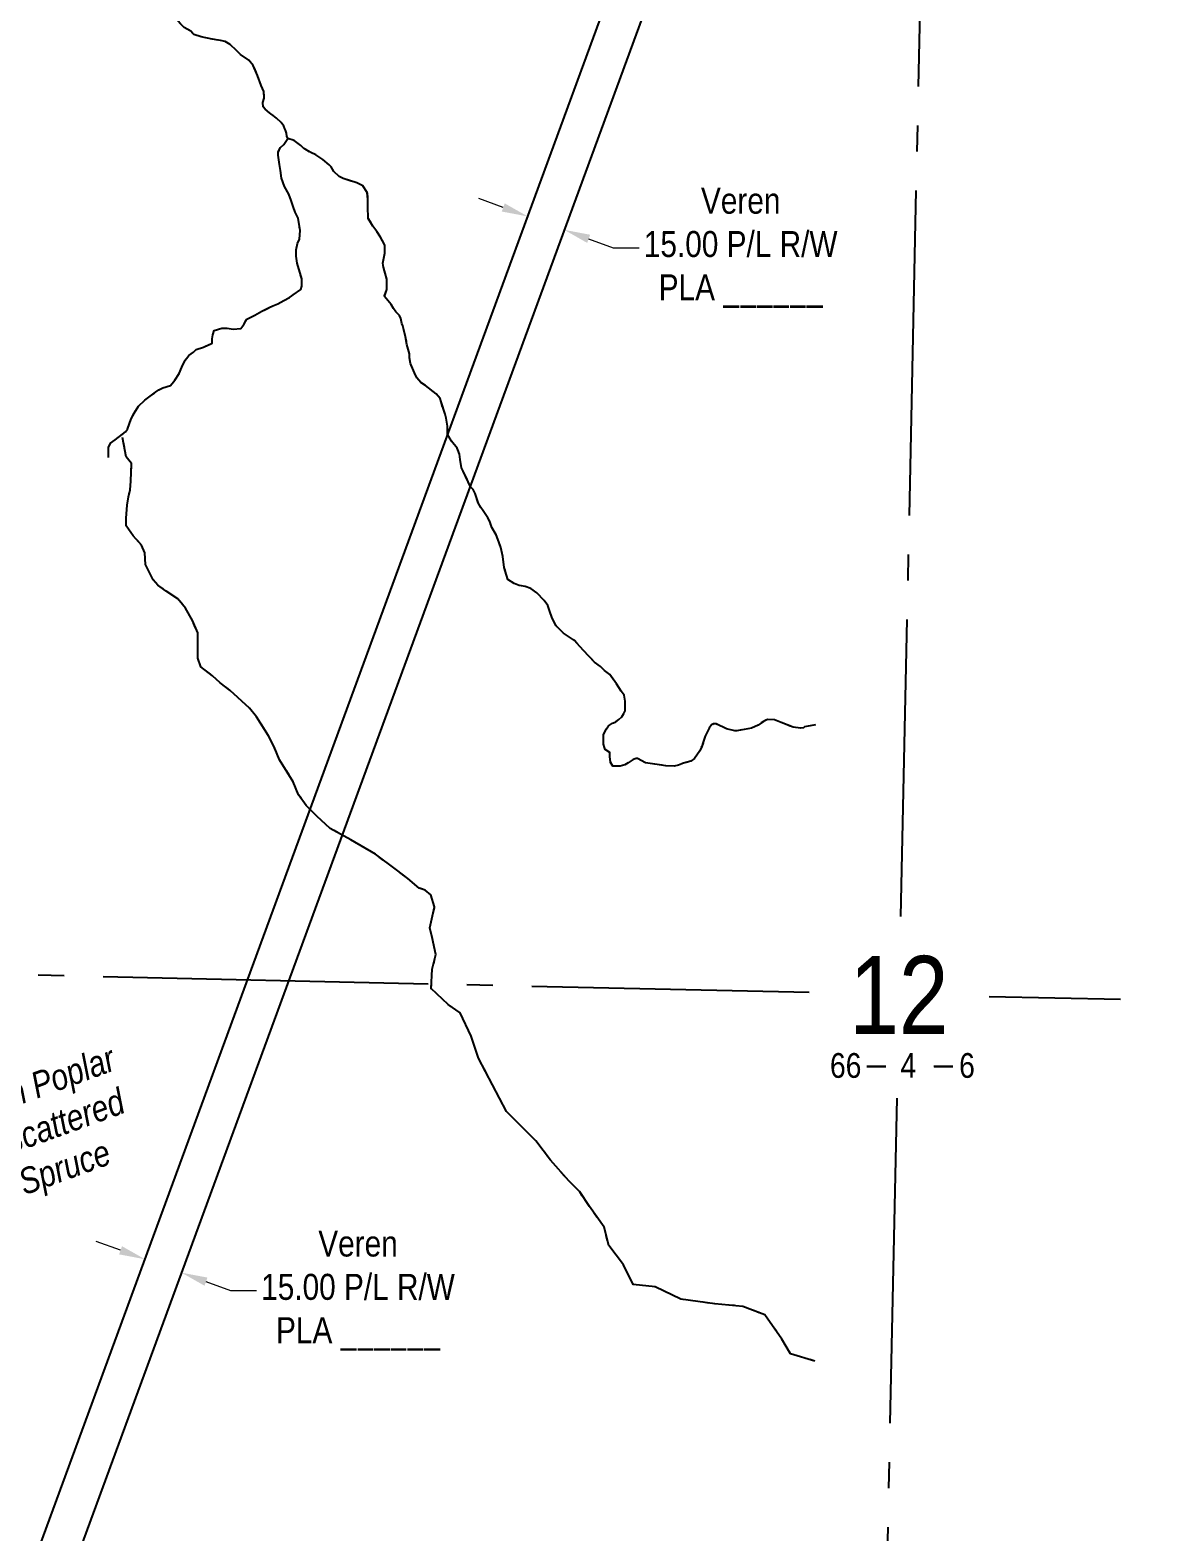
# Model space of a CAD drawing. Extents: x 403584 to 407532, y 6061258 to 6064935.
# Drawn here: x 405189 to 405623, y 6061955 to 6062533 of the extents above; entities that cross this region are included whole.
import ezdxf
from ezdxf.enums import TextEntityAlignment as Align

# ---------------------------------------------------------------- set-up
doc = ezdxf.new("R2010")
doc.units = 0
doc.header["$LTSCALE"] = 5
doc.header["$PDSIZE"] = 0.5
doc.linetypes.add('foc-QUARTERLINE', pattern=[33, 25, -3, 2, -3])
doc.linetypes.add('foc-WHEELTRACKS', pattern=[2, 0.4, -1.6])
doc.layers.get('Defpoints').update_dxf_attribs({"color": 9})
for name, color, linetype in [('10', 1, 'Continuous'), ('9', 3, 'Continuous'), ('C-RW', 13, 'Continuous'), ('L-QSEC', 8, 'foc-QUARTERLINE'), ('L-SECLBL', 7, 'Continuous'), ('T-BUSH-T', 110, 'Continuous'), ('T-CREEK', 160, 'Continuous'), ('T-WATER-P3', 160, 'foc-WHEELTRACKS')]:
    doc.layers.add(name, color=color, linetype=linetype)
doc.layers.add('C-RW-T', color=13, linetype='Continuous', lineweight=9)
doc.styles.add('80CG', font='ARIALN.TTF', dxfattribs={"height": 10})
doc.styles.add('80L', font='ARIALN.TTF', dxfattribs={"height": 10})
doc.styles.add('80LS', font='ARIALNI.TTF', dxfattribs={"height": 10})
doc.styles.add('foc-LtypeFont', font='ARIALN.TTF', dxfattribs={"height": 7.35})
doc.styles.add('SIMPLEX', font='ARIALN.TTF')
doc.linetypes.add('foc-TOPO-flowdirection-NOLINE', pattern='A,0,[">",foc-LtypeFont,S=0.3,R=0,X=0,Y=-0.945],-20,[">",foc-LtypeFont,S=0.3,R=0,X=0,Y=-0.945],0', length=20)
doc.dimstyles.new('Compass 5 000', dxfattribs={"dimscale": 5, "dimtxt": 9, "dimasz": 2, "dimexe": 0.2, "dimexo": 0.0625, "dimgap": 0.5, "dimtad": 0, "dimtih": 1, "dimtoh": 1, "dimzin": 0, "dimdsep": 46, "dimtxsty": '80CG', "dimcen": 0.1, "dimse1": 1, "dimse2": 1, "dimclrd": 256, "dimclrt": 256, "dimaunit": 1, "dimadec": 4, "dimazin": 0, "dimtfac": 0.06, "dimtofl": 0, "dimtmove": 0, "dimatfit": 1, "dimfxl": 0.2, "dimtolj": 1, "dimtzin": 0, "dimlwd": -1, "dimarcsym": 0})

# ---------------------------------------------------------------- blocks, each defined once
blk = doc.blocks.new('L-SECLBL')
at = {"layer": '9', "color": 7}
for p, q in [((-5.08, -27.83), (-12.29, -27.83)), ((20.7, -27.83), (13.5, -27.83))]:
    blk.add_line(p, q, dxfattribs=at)
at = {"layer": '10', "color": 2, "style": 'SIMPLEX'}
blk.add_attdef('SEC', text='', height=30, dxfattribs=at).set_placement((0, 0), align=Align.MIDDLE)
at = {"layer": '10', "color": 5, "style": '80L'}
blk.add_attdef('TWP', text='', height=9.5, dxfattribs=at).set_placement((-14.43, -27.37), align=Align.MIDDLE_RIGHT)
blk.add_attdef('RGE', text='', height=9.5, dxfattribs=at).set_placement((3.62, -27.37), align=Align.MIDDLE_CENTER)
blk.add_attdef('MER', text='', height=9.5, dxfattribs=at).set_placement((23.17, -27.37), align=Align.MIDDLE_LEFT)
blk = doc.blocks.new('*D367')
at = {"layer": 'C-RW-T', "transparency": 16777216}
for p, q in [((405224.32, 6062063.36), (405214.93, 6062066.81)), ((405257.17, 6062051.31), (405266.56, 6062047.86)), ((405266.56, 6062047.86), (405276.56, 6062047.86))]:
    blk.add_line(p, q, dxfattribs=at)
for points in [[(405224.89, 6062064.93), (405223.75, 6062061.8), (405233.71, 6062059.92)], [(405257.75, 6062052.87), (405256.6, 6062049.74), (405247.78, 6062054.75)]]:
    blk.add_solid(points, dxfattribs=at)
at = {"layer": 'Defpoints', "color": 0, "transparency": 16777216}
for p in [(405233.41, 6062059.09), (405247.48, 6062053.93), (405247.78, 6062054.75)]:
    blk.add_point(p, dxfattribs=at)
at = {"layer": 'C-RW-T', "transparency": 16777216, "insert": (405315.65, 6062047.86), "char_height": 10, "attachment_point": 5, "style": '80CG'}
blk.add_mtext('\\A1;Veren\\P15.00 P/L R/W\\PPLA ______', dxfattribs=at)
blk = doc.blocks.new('*D368')
at = {"layer": 'C-RW-T', "transparency": 16777216}
for p, q in [((405371.51, 6062464.54), (405362.12, 6062467.99)), ((405404.36, 6062452.49), (405413.75, 6062449.04)), ((405413.75, 6062449.04), (405423.75, 6062449.04))]:
    blk.add_line(p, q, dxfattribs=at)
for points in [[(405372.09, 6062466.11), (405370.94, 6062462.98), (405380.9, 6062461.1)], [(405404.94, 6062454.05), (405403.79, 6062450.92), (405394.98, 6062455.93)]]:
    blk.add_solid(points, dxfattribs=at)
at = {"layer": 'Defpoints', "color": 0, "transparency": 16777216}
for p in [(405394.98, 6062455.93), (405319.91, 6062294.85), (405333.98, 6062289.69)]:
    blk.add_point(p, dxfattribs=at)
at = {"layer": 'C-RW-T', "transparency": 16777216, "insert": (405462.84, 6062449.04), "char_height": 10, "attachment_point": 5, "style": '80CG'}
blk.add_mtext('\\A1;Veren\\P15.00 P/L R/W\\PPLA ______', dxfattribs=at)

msp = doc.modelspace()

# ---------------------------------------------------------------- linework, layer by layer
at = {"layer": 'C-RW'}
msp.add_lwpolyline([(405622.576, 6062737.082), (405478.788, 6062684.367), (405204.08, 6061935.631), (405157.473, 6061882.84), (404948.813, 6061844.283), (404946.089, 6061859.027), (405149.658, 6061896.643), (405190.974, 6061943.442), (405467.104, 6062696.053), (405622.955, 6062753.191)], dxfattribs=at)
at = {"layer": 'L-QSEC'}
for p, q in [((405540.81, 6062965.938), (405524.327, 6062191.802)), ((404722.726, 6062179.837), (405489.198, 6062162.604)), ((405558.432, 6062161.048), (405608.985, 6062159.911)), ((405522.865, 6062121.846), (405506.903, 6061357.675))]:
    msp.add_line(p, q, dxfattribs=at)
at = {"layer": 'T-CREEK', "linetype": 'foc-TOPO-flowdirection-NOLINE', "flags": 128}
for points in [[(405491.554, 6062265.52), (405487.376, 6062264.761), (405486.996, 6062264.381), (405485.857, 6062264.192), (405483.008, 6062264.571), (405478.45, 6062266.469), (405475.792, 6062267.418), (405473.133, 6062267.608), (405471.614, 6062266.849), (405469.525, 6062265.33), (405467.056, 6062264.192), (405461.359, 6062263.243), (405460.599, 6062263.243), (405457.371, 6062264.002), (405453.383, 6062265.9), (405452.433, 6062265.9), (405451.673, 6062265.52), (405450.724, 6062264.192), (405449.205, 6062261.155), (405448.445, 6062258.877), (405447.875, 6062257.169), (405447.116, 6062255.46), (405445.027, 6062252.613), (405443.697, 6062251.474), (405440.849, 6062250.715), (405438.95, 6062249.956), (405437.24, 6062249.576), (405434.012, 6062249.766), (405429.834, 6062250.336), (405426.226, 6062250.905), (405423.187, 6062252.613), (405422.618, 6062252.613), (405421.478, 6062252.234), (405419.579, 6062250.905), (405418.25, 6062250.146), (405416.54, 6062249.576), (405413.692, 6062249.576), (405412.742, 6062251.095), (405412.552, 6062253.373), (405412.552, 6062254.891), (405410.653, 6062256.03), (405410.463, 6062256.789), (405410.084, 6062258.118), (405410.084, 6062259.636), (405410.084, 6062260.585), (405410.084, 6062261.724), (405410.653, 6062263.053), (405411.223, 6062264.002), (405411.983, 6062265.141), (405413.502, 6062266.09), (405414.831, 6062266.659), (405415.971, 6062267.608), (405417.11, 6062268.557), (405417.87, 6062269.886), (405418.44, 6062270.835), (405418.44, 6062271.404), (405418.44, 6062274.631), (405418.06, 6062276.909), (405416.92, 6062278.427), (405415.021, 6062281.274), (405412.552, 6062284.881), (405410.463, 6062286.399), (405408.944, 6062287.918), (405406.665, 6062289.626), (405402.342, 6062294.075), (405399.837, 6062296.965), (405398.873, 6062297.928), (405394.633, 6062300.818), (405391.742, 6062303.707), (405390.2, 6062306.982), (405389.429, 6062309.101), (405388.658, 6062311.413), (405387.309, 6062313.339), (405384.418, 6062316.229), (405382.105, 6062317.962), (405379.985, 6062318.733), (405377.672, 6062319.118), (405375.745, 6062319.889), (405373.239, 6062321.43), (405371.89, 6062326.053), (405371.312, 6062330.291), (405370.541, 6062333.758), (405369.77, 6062335.877), (405368.806, 6062338.574), (405367.071, 6062341.464), (405366.3, 6062343.776), (405365.53, 6062345.124), (405364.759, 6062346.28), (405363.795, 6062347.821), (405362.831, 6062349.169), (405361.868, 6062350.903), (405360.711, 6062354.563), (405359.94, 6062356.104), (405358.977, 6062357.067), (405356.085, 6062363.039), (405355.507, 6062364.388), (405354.9, 6062367.554), (405354.708, 6062369.673), (405353.744, 6062371.984), (405351.624, 6062374.681), (405350.082, 6062377.378), (405350.082, 6062380.46), (405349.504, 6062383.542), (405349.118, 6062385.084), (405347.576, 6062389.707), (405347.191, 6062391.055), (405345.649, 6062392.789), (405341.602, 6062396.064), (405339.867, 6062397.22), (405338.325, 6062398.953), (405337.361, 6062400.88), (405335.819, 6062404.54), (405335.434, 6062406.659), (405335.434, 6062408.2), (405334.47, 6062411.86), (405333.892, 6062414.75), (405333.121, 6062418.024), (405332.928, 6062418.988), (405332.543, 6062419.951), (405332.157, 6062421.877), (405331.579, 6062423.033), (405330.23, 6062424.381), (405329.259, 6062425.671), (405328.46, 6062427.267), (405327.128, 6062428.81), (405325.797, 6062430.353), (405326.744, 6062432.929), (405326.744, 6062434.855), (405326.744, 6062436.974), (405325.395, 6062441.597), (405325.202, 6062443.138), (405325.973, 6062446.991), (405325.973, 6062450.073), (405324.239, 6062453.155), (405322.89, 6062455.274), (405321.348, 6062457.393), (405320.962, 6062457.971), (405319.613, 6062460.283), (405319.42, 6062464.906), (405319.42, 6062467.603), (405319.228, 6062470.3), (405317.493, 6062472.804), (405315.18, 6062473.96), (405309.976, 6062475.694), (405308.434, 6062476.464), (405306.314, 6062478.391), (405305.35, 6062480.125), (405304.58, 6062480.895), (405302.074, 6062483.014), (405299.376, 6062484.748), (405297.448, 6062485.711), (405294.75, 6062487.252), (405293.594, 6062488.408), (405291.089, 6062490.244), (405288.675, 6062491.017), (405288.282, 6062491.913), (405288.282, 6062492.122), (405288.102, 6062493.08), (405287.802, 6062494.218), (405287.533, 6062494.847), (405287.173, 6062495.775), (405286.095, 6062497.242), (405284.327, 6062498.919), (405283.009, 6062499.937), (405281.601, 6062500.925), (405279.978, 6062502.323), (405279.116, 6062503.308), (405278.993, 6062504.908), (405279.609, 6062506.631), (405279.486, 6062509.216), (405278.377, 6062511.432), (405277.022, 6062515.371), (405275.298, 6062519.187), (405273.697, 6062521.157), (405270.495, 6062523.373), (405268.894, 6062524.973), (405266.43, 6062527.189), (405264.583, 6062528.42), (405262.736, 6062528.789), (405259.533, 6062529.281), (405255.346, 6062530.143), (405252.513, 6062531.128), (405251.282, 6062532.359), (405248.818, 6062533.836), (405247.34, 6062535.19), (405244.727, 6062538.301), (405244.111, 6062538.917), (405243.495, 6062540.887), (405242.386, 6062542.487), (405237.706, 6062544.579), (405235.12, 6062545.934), (405234.135, 6062547.903), (405232.78, 6062549.38), (405231.548, 6062550.488)], [(405219.69, 6062368.3), (405219.69, 6062372.213), (405220.435, 6062373.89), (405222.3, 6062375.194), (405226.215, 6062378.175), (405226.96, 6062379.293), (405228.452, 6062383.206), (405229.57, 6062385.442), (405231.248, 6062388.051), (405233.672, 6062390.473), (405237.773, 6062393.455), (405239.078, 6062394.386), (405240.57, 6062395.132), (405243.553, 6062396.063), (405245.231, 6062398.113), (405246.908, 6062400.722), (405247.841, 6062403.144), (405249.146, 6062405.753), (405250.637, 6062407.616), (405252.315, 6062408.92), (405253.433, 6062409.852), (405256.23, 6062410.784), (405259.591, 6062412.389), (405259.591, 6062414.032), (405259.826, 6062415.557), (405260.296, 6062417.199), (405263.23, 6062418.138), (405265.343, 6062418.138), (405267.691, 6062417.786), (405270.625, 6062418.021), (405271.682, 6062419.546), (405272.856, 6062421.54), (405276.025, 6062423.065), (405278.607, 6062424.591), (405281.424, 6062425.998), (405282.95, 6062426.702), (405284.829, 6062427.406), (405287.059, 6062428.697), (405289.289, 6062429.87), (405290.698, 6062430.926), (405293.632, 6062433.038), (405294.102, 6062434.211), (405293.984, 6062437.144), (405292.244, 6062443.149), (405291.868, 6062445.777), (405291.868, 6062448.218), (405292.432, 6062450.658), (405293.183, 6062452.347), (405293.371, 6062455.726), (405292.62, 6062460.419), (405291.493, 6062462.672), (405290.741, 6062464.924), (405289.99, 6062467.177), (405289.051, 6062469.617), (405287.361, 6062472.621), (405286.234, 6062475.812), (405285.858, 6062478.815), (405285.483, 6062481.068), (405284.919, 6062484.634), (405284.919, 6062485.948), (405285.858, 6062487.638), (405287.173, 6062488.764), (405288.675, 6062491.017)], [(405491.335, 6062020.73), (405481.965, 6062023.54), (405478.685, 6062029.159), (405472.126, 6062038.525), (405463.693, 6062041.802), (405452.917, 6062042.739), (405439.798, 6062044.612), (405429.959, 6062049.295), (405421.526, 6062050.231), (405417.778, 6062057.724), (405412.156, 6062065.216), (405410.282, 6062072.24), (405404.659, 6062080.201), (405400.911, 6062085.82), (405396.695, 6062090.035), (405389.667, 6062097.995), (405384.045, 6062105.488), (405372.8, 6062116.726), (405362.024, 6062137.33), (405359.213, 6062145.759), (405354.996, 6062154.657), (405350.311, 6062157.935), (405343.752, 6062164.022), (405344.221, 6062171.515), (405345.626, 6062177.134), (405344.221, 6062183.69), (405343.284, 6062187.436), (405345.1, 6062195.506), (405343.712, 6062200.13), (405341.515, 6062201.864), (405339.202, 6062202.673), (405334.807, 6062206.372), (405330.412, 6062209.725), (405322.315, 6062215.736), (405312.831, 6062221.285), (405304.966, 6062225.678), (405299.762, 6062230.417), (405295.714, 6062234.463), (405292.822, 6062238.625), (405290.74, 6062243.596), (405285.425, 6062252.074), (405283.352, 6062257.105), (405281.279, 6062261.248), (405276.542, 6062268.646), (405273.877, 6062271.902), (405266.475, 6062278.708), (405262.626, 6062281.668), (405259.665, 6062284.331), (405255.224, 6062287.882), (405254.039, 6062291.137), (405254.039, 6062297.648), (405254.039, 6062300.903), (405251.967, 6062305.638), (405249.302, 6062310.373), (405246.341, 6062313.925), (405241.9, 6062316.884), (405238.643, 6062319.251), (405236.866, 6062321.323), (405233.905, 6062327.242), (405233.609, 6062331.681), (405232.425, 6062334.64), (405229.168, 6062338.191), (405226.503, 6062342.038), (405226.503, 6062344.998), (405226.799, 6062350.029), (405227.391, 6062353.284), (405227.983, 6062355.947), (405228.279, 6062359.203), (405228.575, 6062366.009), (405226.503, 6062368.673), (405225.022, 6062376.071)]]:
    msp.add_lwpolyline(points, dxfattribs=at)
at = {"layer": 'T-WATER-P3', "flags": 128}
for points in [[(405491.554, 6062265.52), (405487.376, 6062264.761), (405486.996, 6062264.381), (405485.857, 6062264.192), (405483.008, 6062264.571), (405478.45, 6062266.469), (405475.792, 6062267.418), (405473.133, 6062267.608), (405471.614, 6062266.849), (405469.525, 6062265.33), (405467.056, 6062264.192), (405461.359, 6062263.243), (405460.599, 6062263.243), (405457.371, 6062264.002), (405453.383, 6062265.9), (405452.433, 6062265.9), (405451.673, 6062265.52), (405450.724, 6062264.192), (405449.205, 6062261.155), (405448.445, 6062258.877), (405447.875, 6062257.169), (405447.116, 6062255.46), (405445.027, 6062252.613), (405443.697, 6062251.474), (405440.849, 6062250.715), (405438.95, 6062249.956), (405437.24, 6062249.576), (405434.012, 6062249.766), (405429.834, 6062250.336), (405426.226, 6062250.905), (405423.187, 6062252.613), (405422.618, 6062252.613), (405421.478, 6062252.234), (405419.579, 6062250.905), (405418.25, 6062250.146), (405416.54, 6062249.576), (405413.692, 6062249.576), (405412.742, 6062251.095), (405412.552, 6062253.373), (405412.552, 6062254.891), (405410.653, 6062256.03), (405410.463, 6062256.789), (405410.084, 6062258.118), (405410.084, 6062259.636), (405410.084, 6062260.585), (405410.084, 6062261.724), (405410.653, 6062263.053), (405411.223, 6062264.002), (405411.983, 6062265.141), (405413.502, 6062266.09), (405414.831, 6062266.659), (405415.971, 6062267.608), (405417.11, 6062268.557), (405417.87, 6062269.886), (405418.44, 6062270.835), (405418.44, 6062271.404), (405418.44, 6062274.631), (405418.06, 6062276.909), (405416.92, 6062278.427), (405415.021, 6062281.274), (405412.552, 6062284.881), (405410.463, 6062286.399), (405408.944, 6062287.918), (405406.665, 6062289.626), (405402.342, 6062294.075), (405399.837, 6062296.965), (405398.873, 6062297.928), (405394.633, 6062300.818), (405391.742, 6062303.707), (405390.2, 6062306.982), (405389.429, 6062309.101), (405388.658, 6062311.413), (405387.309, 6062313.339), (405384.418, 6062316.229), (405382.105, 6062317.962), (405379.985, 6062318.733), (405377.672, 6062319.118), (405375.745, 6062319.889), (405373.239, 6062321.43), (405371.89, 6062326.053), (405371.312, 6062330.291), (405370.541, 6062333.758), (405369.77, 6062335.877), (405368.806, 6062338.574), (405367.071, 6062341.464), (405366.3, 6062343.776), (405365.53, 6062345.124), (405364.759, 6062346.28), (405363.795, 6062347.821), (405362.831, 6062349.169), (405361.868, 6062350.903), (405360.711, 6062354.563), (405359.94, 6062356.104), (405358.977, 6062357.067), (405356.085, 6062363.039), (405355.507, 6062364.388), (405354.9, 6062367.554), (405354.708, 6062369.673), (405353.744, 6062371.984), (405351.624, 6062374.681), (405350.082, 6062377.378), (405350.082, 6062380.46), (405349.504, 6062383.542), (405349.118, 6062385.084), (405347.576, 6062389.707), (405347.191, 6062391.055), (405345.649, 6062392.789), (405341.602, 6062396.064), (405339.867, 6062397.22), (405338.325, 6062398.953), (405337.361, 6062400.88), (405335.819, 6062404.54), (405335.434, 6062406.659), (405335.434, 6062408.2), (405334.47, 6062411.86), (405333.892, 6062414.75), (405333.121, 6062418.024), (405332.928, 6062418.988), (405332.543, 6062419.951), (405332.157, 6062421.877), (405331.579, 6062423.033), (405330.23, 6062424.381), (405329.259, 6062425.671), (405328.46, 6062427.267), (405327.128, 6062428.81), (405325.797, 6062430.353), (405326.744, 6062432.929), (405326.744, 6062434.855), (405326.744, 6062436.974), (405325.395, 6062441.597), (405325.202, 6062443.138), (405325.973, 6062446.991), (405325.973, 6062450.073), (405324.239, 6062453.155), (405322.89, 6062455.274), (405321.348, 6062457.393), (405320.962, 6062457.971), (405319.613, 6062460.283), (405319.42, 6062464.906), (405319.42, 6062467.603), (405319.228, 6062470.3), (405317.493, 6062472.804), (405315.18, 6062473.96), (405309.976, 6062475.694), (405308.434, 6062476.464), (405306.314, 6062478.391), (405305.35, 6062480.125), (405304.58, 6062480.895), (405302.074, 6062483.014), (405299.376, 6062484.748), (405297.448, 6062485.711), (405294.75, 6062487.252), (405293.594, 6062488.408), (405291.089, 6062490.244), (405288.675, 6062491.017), (405288.282, 6062491.913), (405288.282, 6062492.122), (405288.102, 6062493.08), (405287.802, 6062494.218), (405287.533, 6062494.847), (405287.173, 6062495.775), (405286.095, 6062497.242), (405284.327, 6062498.919), (405283.009, 6062499.937), (405281.601, 6062500.925), (405279.978, 6062502.323), (405279.116, 6062503.308), (405278.993, 6062504.908), (405279.609, 6062506.631), (405279.486, 6062509.216), (405278.377, 6062511.432), (405277.022, 6062515.371), (405275.298, 6062519.187), (405273.697, 6062521.157), (405270.495, 6062523.373), (405268.894, 6062524.973), (405266.43, 6062527.189), (405264.583, 6062528.42), (405262.736, 6062528.789), (405259.533, 6062529.281), (405255.346, 6062530.143), (405252.513, 6062531.128), (405251.282, 6062532.359), (405248.818, 6062533.836), (405247.34, 6062535.19), (405244.727, 6062538.301), (405244.111, 6062538.917), (405243.495, 6062540.887), (405242.386, 6062542.487), (405237.706, 6062544.579), (405235.12, 6062545.934), (405234.135, 6062547.903), (405232.78, 6062549.38), (405231.548, 6062550.488)], [(405219.69, 6062368.3), (405219.69, 6062372.213), (405220.435, 6062373.89), (405222.3, 6062375.194), (405226.215, 6062378.175), (405226.96, 6062379.293), (405228.452, 6062383.206), (405229.57, 6062385.442), (405231.248, 6062388.051), (405233.672, 6062390.473), (405237.773, 6062393.455), (405239.078, 6062394.386), (405240.57, 6062395.132), (405243.553, 6062396.063), (405245.231, 6062398.113), (405246.908, 6062400.722), (405247.841, 6062403.144), (405249.146, 6062405.753), (405250.637, 6062407.616), (405252.315, 6062408.92), (405253.433, 6062409.852), (405256.23, 6062410.784), (405259.591, 6062412.389), (405259.591, 6062414.032), (405259.826, 6062415.557), (405260.296, 6062417.199), (405263.23, 6062418.138), (405265.343, 6062418.138), (405267.691, 6062417.786), (405270.625, 6062418.021), (405271.682, 6062419.546), (405272.856, 6062421.54), (405276.025, 6062423.065), (405278.607, 6062424.591), (405281.424, 6062425.998), (405282.95, 6062426.702), (405284.829, 6062427.406), (405287.059, 6062428.697), (405289.289, 6062429.87), (405290.698, 6062430.926), (405293.632, 6062433.038), (405294.102, 6062434.211), (405293.984, 6062437.144), (405292.244, 6062443.149), (405291.868, 6062445.777), (405291.868, 6062448.218), (405292.432, 6062450.658), (405293.183, 6062452.347), (405293.371, 6062455.726), (405292.62, 6062460.419), (405291.493, 6062462.672), (405290.741, 6062464.924), (405289.99, 6062467.177), (405289.051, 6062469.617), (405287.361, 6062472.621), (405286.234, 6062475.812), (405285.858, 6062478.815), (405285.483, 6062481.068), (405284.919, 6062484.634), (405284.919, 6062485.948), (405285.858, 6062487.638), (405287.173, 6062488.764), (405288.675, 6062491.017)], [(405491.335, 6062020.73), (405481.965, 6062023.54), (405478.685, 6062029.159), (405472.126, 6062038.525), (405463.693, 6062041.802), (405452.917, 6062042.739), (405439.798, 6062044.612), (405429.959, 6062049.295), (405421.526, 6062050.231), (405417.778, 6062057.724), (405412.156, 6062065.216), (405410.282, 6062072.24), (405404.659, 6062080.201), (405400.911, 6062085.82), (405396.695, 6062090.035), (405389.667, 6062097.995), (405384.045, 6062105.488), (405372.8, 6062116.726), (405362.024, 6062137.33), (405359.213, 6062145.759), (405354.996, 6062154.657), (405350.311, 6062157.935), (405343.752, 6062164.022), (405344.221, 6062171.515), (405345.626, 6062177.134), (405344.221, 6062183.69), (405343.284, 6062187.436), (405345.1, 6062195.506), (405343.712, 6062200.13), (405341.515, 6062201.864), (405339.202, 6062202.673), (405334.807, 6062206.372), (405330.412, 6062209.725), (405322.315, 6062215.736), (405312.831, 6062221.285), (405304.966, 6062225.678), (405299.762, 6062230.417), (405295.714, 6062234.463), (405292.822, 6062238.625), (405290.74, 6062243.596), (405285.425, 6062252.074), (405283.352, 6062257.105), (405281.279, 6062261.248), (405276.542, 6062268.646), (405273.877, 6062271.902), (405266.475, 6062278.708), (405262.626, 6062281.668), (405259.665, 6062284.331), (405255.224, 6062287.882), (405254.039, 6062291.137), (405254.039, 6062297.648), (405254.039, 6062300.903), (405251.967, 6062305.638), (405249.302, 6062310.373), (405246.341, 6062313.925), (405241.9, 6062316.884), (405238.643, 6062319.251), (405236.866, 6062321.323), (405233.905, 6062327.242), (405233.609, 6062331.681), (405232.425, 6062334.64), (405229.168, 6062338.191), (405226.503, 6062342.038), (405226.503, 6062344.998), (405226.799, 6062350.029), (405227.391, 6062353.284), (405227.983, 6062355.947), (405228.279, 6062359.203), (405228.575, 6062366.009), (405226.503, 6062368.673), (405225.022, 6062376.071)]]:
    msp.add_lwpolyline(points, dxfattribs=at)

# ---------------------------------------------------------------- block references
at = {"layer": 'L-SECLBL'}
for p, xscale, yscale, zscale in [((405523.701, 6062161.829), 0.99959315, 0.99959315, 0.99959315), ((405523.703, 6062161.82), 0.999602830000027, 0.999602830000027, 0.999602830000027)]:
    msp.add_blockref('L-SECLBL', p, dxfattribs=dict(at, xscale=xscale, yscale=yscale, zscale=zscale)).add_auto_attribs({'SEC': '12', 'TWP': '66', 'RGE': '4', 'MER': '6'})

# ---------------------------------------------------------------- texts
at = {"layer": 'T-BUSH-T', "insert": (405189.606, 6062131.398), "char_height": 9.99592, "width": 68.42918, "attachment_point": 2, "rotation": 20, "style": '80LS'}
msp.add_mtext('40cm Poplar\\P& Scattered Spruce', dxfattribs=at)

# ---------------------------------------------------------------- dimensions: what is measured, and where the dimension line sits
at = {"layer": 'C-RW-T'}
dim = msp.add_linear_dim(base=(405394.977, 6062455.933), p1=(405319.905, 6062294.852), p2=(405333.982, 6062289.687), angle=339.852074, text='Veren\\P15.00 P/L R/W\\PPLA ______', dimstyle='Compass 5 000', dxfattribs=at)
dim.commit()
dim.dimension.update_dxf_attribs({"geometry": '*D368', "text_midpoint": (405462.839, 6062449.044), "dimtype": 161})
dim = msp.add_aligned_dim(p1=(405233.406, 6062059.093), p2=(405247.483, 6062053.929), distance=0.877, text='Veren\\P15.00 P/L R/W\\PPLA ______', dimstyle='Compass 5 000', dxfattribs=at)
dim.commit()
dim.dimension.update_dxf_attribs({"geometry": '*D367', "text_midpoint": (405315.647, 6062047.863)})

doc.saveas('drawing.dxf')
